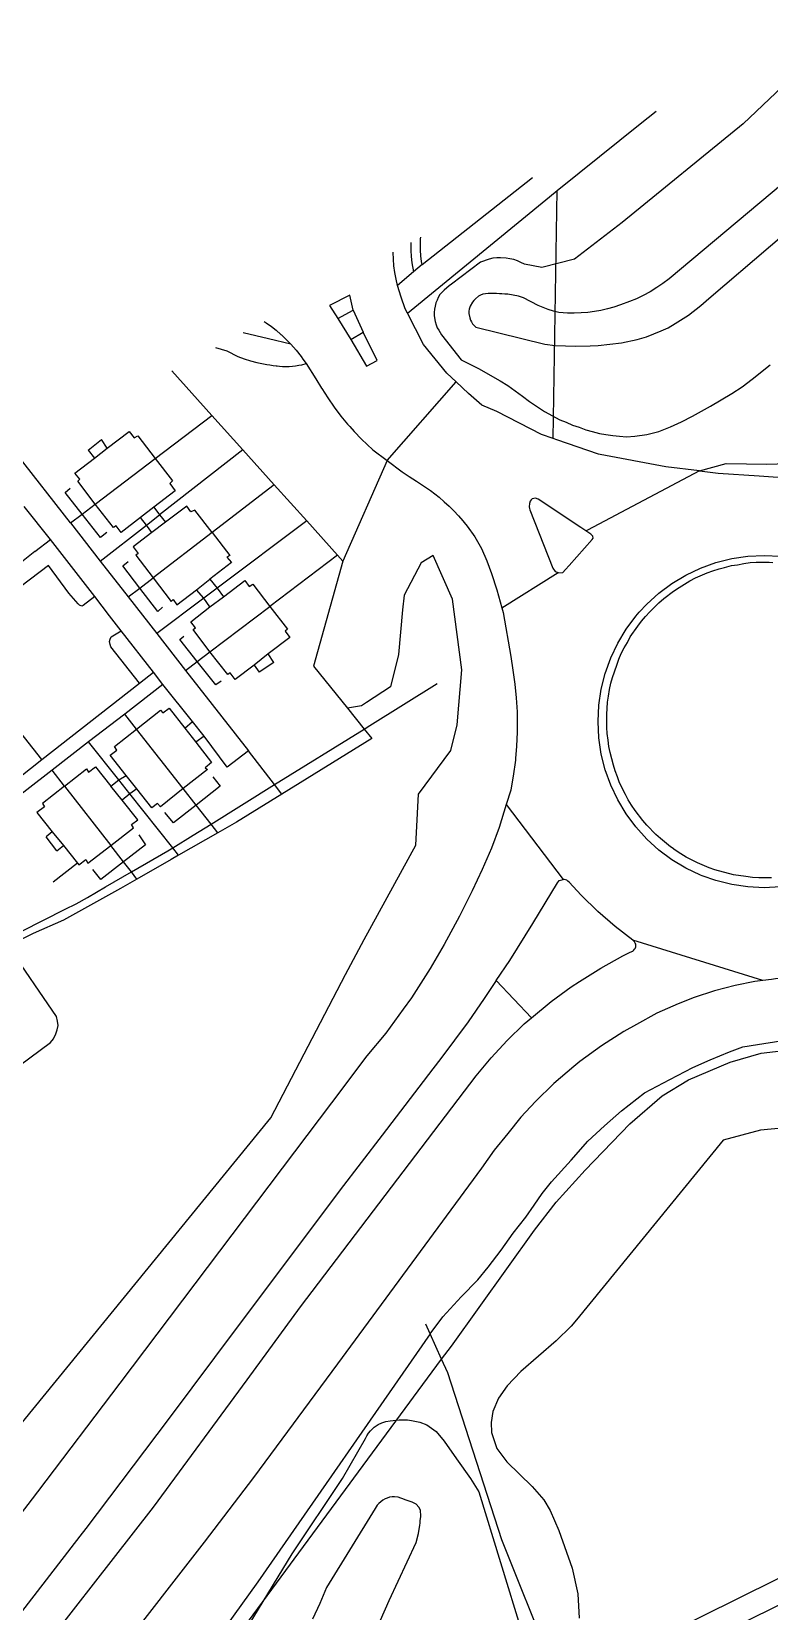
# Model space of a CAD drawing. Header units: millimetres. Extents: x 111502 to 977541, y 8702 to 1044108.
# Drawn here: x 972962.5 to 973051.8, y 472278.5 to 472469.8 of the extents above; entities that cross this region are included whole.
import ezdxf

# ---------------------------------------------------------------- set-up
doc = ezdxf.new("R2010")
doc.units = ezdxf.units.MM
doc.header["$LTSCALE"] = 0.25
doc.layers.add('X HVSS Site Background', color=8, linetype='Continuous')

# ---------------------------------------------------------------- blocks, each defined once
blk = doc.blocks.new('OS MAP')
at = {"layer": 'X HVSS Site Background'}
for points in [[(486847.92, 237016.56), (486830.45, 237000), (486815.8, 236988.05), (486810.05, 236983.6), (486806.1, 236982.6), (486804, 236983), (486803.55, 236983.2), (486803.15, 236983.4), (486802.7, 236983.55), (486802.2, 236983.65), (486801.75, 236983.7), (486801.1, 236983.75), (486800.65, 236983.75), (486800.15, 236983.7), (486799.7, 236983.6), (486798.65, 236983.25), (486795.15, 236980.55), (486794.85, 236980.35), (486794.25, 236979.85), (486794, 236979.6), (486793.75, 236979.3), (486793.55, 236978.95), (486793.4, 236978.65), (486793.25, 236978.3), (486793.15, 236977.9), (486793.1, 236977.55), (486793.05, 236977.15), (486793.05, 236976.75), (486793.15, 236976.05), (486793.3, 236975.65), (486793.4, 236975.3), (486793.6, 236975), (486793.95, 236974.45), (486796.3, 236971.4), (486798.4, 236970.35), (486801.05, 236968.85), (486801.95, 236968.3), (486803.75, 236967), (486804.6, 236966.35), (486806.4, 236965.15), (486808.25, 236964.15), (486809.05, 236963.85), (486809.8, 236963.5), (486810.6, 236963.25), (486811.4, 236962.95), (486812.2, 236962.75), (486813.05, 236962.5), (486813.85, 236962.35), (486814.7, 236962.25), (486815.5, 236962.15), (486816.35, 236962.1), (486817.35, 236962.15), (486818.8, 236962.35), (486820.25, 236962.75), (486821.65, 236963.3), (486823, 236963.9), (486824.35, 236964.6), (486826.5, 236965.8), (486827.8, 236966.55), (486829.1, 236967.35), (486830.35, 236968.15), (486831.55, 236969.05), (486833.75, 236970.8)], [(486835.25, 236992.7), (486821.5, 236981.2), (486820.75, 236980.65), (486820, 236980.15), (486819.2, 236979.65), (486818.35, 236979.2), (486817.55, 236978.8), (486816.7, 236978.45), (486815.6, 236978.05), (486814.8, 236977.8), (486814.05, 236977.6), (486813.25, 236977.4), (486812.45, 236977.25), (486811.65, 236977.15), (486810.85, 236977.1), (486810, 236977.05), (486809.2, 236977.05), (486808.15, 236977.15), (486807.5, 236977.3), (486806.85, 236977.5), (486805.65, 236978), (486803.85, 236978.9), (486803.25, 236979.1), (486802.6, 236979.25), (486801.95, 236979.35), (486801.6, 236979.35), (486801.25, 236979.4), (486800.95, 236979.4), (486800.6, 236979.45), (486799.6, 236979.45), (486799.25, 236979.4), (486798.95, 236979.35), (486798.65, 236979.25), (486798.4, 236979.1), (486798.05, 236978.8), (486797.85, 236978.6), (486797.7, 236978.4), (486797.4, 236977.9), (486797.3, 236977.55), (486797.25, 236977.3), (486797.25, 236977), (486797.35, 236976.5), (486797.45, 236976.2), (486797.55, 236976), (486797.7, 236975.75), (486798.1, 236975.35), (486806.45, 236973.3), (486807.7, 236973.15), (486810.2, 236973.05), (486811.95, 236973.1), (486812.9, 236973.15), (486815.75, 236973.45), (486817.65, 236973.85), (486818.75, 236974.2), (486820.55, 236974.9), (486821.4, 236975.3), (486822.25, 236975.8), (486823.85, 236976.8), (486825.35, 236978), (486826.3, 236978.85), (486841.25, 236991.6)], [(486807.95, 236991.9), (486810.6, 236994.05), (486818, 237000), (486819.92, 237001.53)], [(486791.58, 236982.94), (486804.95, 236993.5)], [(486789.8, 236977.05), (486807, 236991.15), (486807.95, 236991.9)], [(486807.45, 236961.9), (486807.95, 236991.9)], [(486825.2, 236957.95), (486828.4, 236958.86), (486833.34, 236958.78), (486837.08, 236958.91), (486838.82, 236959.39), (486840.72, 236960.21), (486842.32, 236960.82), (486844.98, 236962.51), (486854.05, 236968.41), (486861.47, 236973.91), (486883.95, 236992)], [(486790.22, 236985.6), (486790.22, 236985.37), (486790.24, 236984.64), (486790.28, 236983.9), (486790.36, 236983.17), (486790.53, 236982.05)], [(486791.58, 236982.94), (486791.52, 236983.32), (486791.45, 236984), (486791.41, 236984.69), (486791.39, 236985.38), (486791.4, 236986.04), (486791.42, 236986.24)], [(486788.6, 236980.4), (486788.43, 236981.19), (486788.29, 236981.99), (486788.18, 236982.79), (486788.11, 236983.6), (486788.07, 236984.41), (486788.07, 236984.44)], [(486790.53, 236982.05), (486788.6, 236980.4)], [(486791.58, 236982.94), (486790.53, 236982.05)], [(486789.8, 236977.05), (486789.55, 236977.6), (486789.05, 236979), (486788.6, 236980.4)], [(486783.23, 236977.43), (486782.83, 236979.25), (486780.37, 236978), (486781.37, 236976.42)], [(486772.45, 236976.06), (486772.72, 236975.89), (486773.33, 236975.45), (486773.92, 236974.98), (486774.49, 236974.48), (486774.55, 236974.42), (486775.04, 236973.96), (486775.7, 236973.29)], [(486781.37, 236976.42), (486783.23, 236977.43)], [(486781.37, 236976.42), (486782.94, 236973.87)], [(486783.23, 236977.43), (486784.47, 236974.75)], [(486795.73, 236968.74), (486794.6, 236969.8), (486791.75, 236973.25), (486789.8, 236977.05)], [(486775.7, 236973.29), (486772.98, 236973.93), (486769.9, 236974.69)], [(486782.94, 236973.87), (486784.84, 236970.63), (486786.16, 236971.34), (486784.47, 236974.75)], [(486782.94, 236973.87), (486784.47, 236974.75)], [(486766.55, 236972.89), (486767.95, 236972.5), (486769.27, 236971.8), (486770.03, 236971.54), (486770.81, 236971.3), (486771.59, 236971.1), (486772.78, 236970.86), (486773.16, 236970.79), (486773.55, 236970.73), (486773.93, 236970.68), (486774.04, 236970.67), (486774.32, 236970.63), (486774.7, 236970.61), (486775.11, 236970.6), (486775.5, 236970.61), (486775.88, 236970.64), (486776.27, 236970.69), (486776.65, 236970.75), (486777.03, 236970.82), (486777.54, 236970.95)], [(486775.7, 236973.29), (486776.33, 236972.56), (486776.93, 236971.8), (486777.15, 236971.49), (486777.54, 236970.95)], [(486761.26, 236970.06), (486766.12, 236964.66)], [(486777.54, 236970.95), (486778.7, 236969.09), (486779.41, 236967.97), (486779.43, 236967.94), (486780.16, 236966.8), (486780.93, 236965.68), (486781.76, 236964.58), (486782.55, 236963.63), (486782.82, 236963.32), (486783.37, 236962.71), (486784.23, 236961.82), (486785.63, 236960.52), (486787.37, 236959.21)], [(486787.37, 236959.21), (486795.73, 236968.74)], [(486807.45, 236961.9), (486806.05, 236962.35), (486800.65, 236965.15), (486798.83, 236965.93), (486797.2, 236967.35), (486795.73, 236968.74)], [(486759.25, 236959.45), (486766.12, 236964.66)], [(486766.12, 236964.66), (486769.86, 236960.51)], [(486753.45, 236960.7), (486756.1, 236962.75), (486756.7, 236961.95), (486757.15, 236962.2), (486759.25, 236959.45)], [(486751.15, 236960.45), (486752.75, 236961.75)], [(486751.15, 236960.45), (486751.9, 236959.5)], [(486751.9, 236959.5), (486753.45, 236960.7)], [(486753.45, 236960.7), (486752.75, 236961.75)], [(486769.86, 236960.51), (486759.8, 236952.65)], [(486769.86, 236960.51), (486773.67, 236956.28)], [(486825.2, 236957.95), (486821.1, 236958.45), (486813.15, 236959.95), (486812.95, 236960), (486807.91, 236961.74), (486807.45, 236961.9)], [(486749, 236951.68), (486742.51, 236960)], [(486752, 236953.95), (486749.9, 236956.7), (486750.15, 236956.95), (486749.55, 236957.7), (486751.9, 236959.5)], [(486752, 236953.95), (486759.25, 236959.45)], [(486759.25, 236959.45), (486761.35, 236956.75), (486761.05, 236956.45), (486761.7, 236955.55), (486759.1, 236953.55)], [(486787.37, 236959.21), (486781.99, 236947.05)], [(486787.37, 236959.21), (486789.17, 236957.86), (486790.02, 236957.27), (486790.89, 236956.71), (486791.77, 236956.15), (486792.1, 236955.92), (486792.62, 236955.57), (486793.65, 236954.77), (486794.26, 236954.23), (486794.85, 236953.68), (486795.43, 236953.11), (486795.99, 236952.52), (486796.53, 236951.91), (486796.68, 236951.72), (486797.04, 236951.28), (486797.98, 236949.96), (486798.78, 236948.55), (486799.44, 236947.07), (486800, 236945.55), (486800.65, 236943.57), (486801.25, 236941.37)], [(486825.2, 236957.95), (486826.8, 236957.75), (486827.45, 236957.7), (486832.42, 236957.36), (486836.95, 236957.05), (486838.6, 236957.15), (486840.7, 236957.45), (486842.75, 236957.85), (486844.4, 236958.35), (486846.4, 236959.1)], [(486825.2, 236957.95), (486811.6, 236950.8), (486811.43, 236950.71)], [(486750.41, 236952.74), (486748.35, 236955.35), (486748.95, 236955.85)], [(486773.67, 236956.28), (486766.15, 236950.5)], [(486773.67, 236956.28), (486777.62, 236951.9)], [(486746.6, 236949.65), (486743.4, 236953.65)], [(486750.41, 236952.74), (486752, 236953.95)], [(486757.5, 236952.3), (486755.15, 236950.5), (486754.55, 236951.3), (486754.2, 236951.1), (486752, 236953.95)], [(486759.1, 236953.55), (486757.5, 236952.3)], [(486759.1, 236953.55), (486759.8, 236952.65)], [(486766.15, 236950.5), (486764.05, 236953.2), (486763.6, 236953), (486763.1, 236953.7), (486760.5, 236951.75)], [(486811.43, 236950.71), (486810.82, 236951.11), (486805.66, 236954.53), (486805.3, 236954.64), (486804.91, 236954.59), (486804.78, 236954.44), (486804.67, 236954.3), (486804.59, 236954.03), (486804.54, 236953.59), (486804.58, 236953.4), (486804.62, 236953.25), (486807.42, 236946.2), (486807.69, 236945.8), (486808.07, 236945.64)], [(486749, 236951.68), (486750.41, 236952.74)], [(486749, 236951.68), (486752.62, 236947.04)], [(486753.4, 236950.5), (486752.65, 236949.9), (486750.41, 236952.74)], [(486752.62, 236947.04), (486758.2, 236951.4)], [(486758.2, 236951.4), (486757.5, 236952.3)], [(486758.2, 236951.4), (486759.8, 236952.65)], [(486758.85, 236950.5), (486758.2, 236951.4)], [(486760.5, 236951.75), (486758.85, 236950.5)], [(486759.8, 236952.65), (486760.5, 236951.75)], [(486777.62, 236951.9), (486766.75, 236943.75)], [(486777.62, 236951.9), (486781.34, 236947.76)], [(486744.7, 236948.2), (486746.6, 236949.65)], [(486751.95, 236942.75), (486746.6, 236949.65)], [(486758.85, 236950.5), (486756.6, 236948.75), (486757.2, 236947.95), (486756.9, 236947.75), (486759, 236945)], [(486766.15, 236950.5), (486759, 236945)], [(486766.15, 236950.5), (486768.3, 236947.7), (486767.95, 236947.5), (486768.5, 236946.85), (486765.9, 236944.85)], [(486808.07, 236945.64), (486808.13, 236945.61), (486808.61, 236945.64), (486808.96, 236946.03), (486809.39, 236946.51), (486812.17, 236949.66), (486812.31, 236949.82), (486812.25, 236950.05), (486812.03, 236950.31), (486811.43, 236950.71)], [(486713.1, 236805.96), (486773.25, 236879.65), (486782.33, 236896.97), (486784.57, 236901.24), (486790.82, 236912.65), (486790.91, 236914.17), (486791.17, 236918.81), (486795.06, 236924.12), (486795.83, 236927.21), (486796.41, 236933.88), (486795.25, 236942.41), (486792.93, 236947.73), (486791.49, 236946.84), (486789.43, 236942.91), (486789.23, 236941.14), (486788.73, 236935.75), (486787.76, 236931.81), (486784.85, 236929.93), (486784.23, 236929.53), (486782.54, 236929.22)], [(486751.95, 236942.75), (486750.55, 236941.65), (486750.4, 236941.6), (486750.1, 236941.7), (486749.95, 236941.85), (486748.8, 236943.15), (486746.35, 236946.5), (486740.65, 236942.2), (486734.4, 236937.3), (486737.6, 236933.3), (486734.85, 236931.2), (486729.8, 236937.9), (486731.85, 236939.3), (486724.66, 236948.52)], [(486744.7, 236948.2), (486742.06, 236946.12)], [(486752.62, 236947.04), (486756.01, 236942.7)], [(486781.34, 236947.76), (486773.15, 236941.55)], [(486781.99, 236947.05), (486778.43, 236934.31), (486782.54, 236929.22)], [(486781.34, 236947.76), (486781.99, 236947.05)], [(486825.49, 236908.95), (486825.32, 236909.02), (486823.53, 236909.87), (486821.84, 236910.88), (486820.25, 236912.06), (486818.79, 236913.38), (486817.46, 236914.85), (486816.29, 236916.43), (486815.27, 236918.13), (486814.43, 236919.91), (486813.76, 236921.77), (486813.28, 236923.68), (486812.99, 236925.64), (486812.9, 236927.61), (486812.99, 236929.58), (486813.28, 236931.53), (486813.76, 236933.45), (486814.43, 236935.31), (486815.27, 236937.09), (486816.29, 236938.79), (486817.46, 236940.37), (486817.86, 236940.84), (486818.79, 236941.83), (486820.25, 236943.16), (486821.84, 236944.33), (486823.53, 236945.35), (486825.32, 236946.19), (486827.17, 236946.86), (486829.09, 236947.34), (486831.04, 236947.63), (486833.01, 236947.73), (486834.98, 236947.63)], [(486834.98, 236907.59), (486833.01, 236907.49), (486831.04, 236907.59), (486829.09, 236907.88), (486827.17, 236908.36), (486825.49, 236908.95)], [(486757.41, 236943.78), (486755.35, 236946.45), (486756, 236947)], [(486801.25, 236941.37), (486808.07, 236945.64)], [(486833.9, 236908.7), (486833.22, 236908.7), (486832.35, 236908.7), (486831.6, 236908.75), (486830.8, 236908.85), (486829.3, 236909.05), (486827.05, 236909.65), (486826.35, 236909.9), (486824.95, 236910.5), (486823.55, 236911.2), (486822.9, 236911.6), (486822.25, 236912.05), (486821.86, 236912.31), (486821.65, 236912.45), (486820.45, 236913.45), (486819.9, 236913.95), (486818.8, 236915.05), (486818.3, 236915.65), (486817.4, 236916.85), (486816.95, 236917.5), (486816.55, 236918.15), (486816.2, 236918.8), (486815.5, 236920.2), (486815.25, 236920.9), (486814.95, 236921.65), (486814.75, 236922.35), (486814.35, 236923.85), (486814.2, 236924.6), (486814.1, 236925.35), (486814, 236926.15), (486813.95, 236926.9), (486813.95, 236928.45), (486814.05, 236929.95), (486814.15, 236930.7), (486814.3, 236931.5), (486814.45, 236932.25), (486814.65, 236932.95), (486815.15, 236934.45), (486815.4, 236935.15), (486815.7, 236935.85), (486816.05, 236936.55), (486816.45, 236937.2), (486816.8, 236937.85), (486817.7, 236939.15), (486818.15, 236939.75), (486818.65, 236940.35), (486819.15, 236940.9), (486820.25, 236942), (486820.85, 236942.5), (486822.05, 236943.4), (486822.7, 236943.85), (486824, 236944.65), (486824.7, 236945), (486826.1, 236945.6), (486826.8, 236945.85), (486827.55, 236946.1), (486828.21, 236946.28), (486829.05, 236946.5), (486829.8, 236946.6), (486830.55, 236946.75), (486831.3, 236946.85), (486832.05, 236946.9), (486833.6, 236946.9), (486834.06, 236946.87)], [(486756.01, 236942.7), (486757.41, 236943.78)], [(486757.41, 236943.78), (486759, 236945)], [(486760.15, 236941.45), (486759.6, 236940.95), (486757.41, 236943.78)], [(486759, 236945), (486761.2, 236942.15), (486761.45, 236942.4), (486761.9, 236941.75), (486764.25, 236943.55)], [(486764.25, 236943.55), (486765.9, 236944.85)], [(486765.15, 236942.55), (486764.25, 236943.55)], [(486766.75, 236943.75), (486765.15, 236942.55)], [(486765.9, 236944.85), (486766.75, 236943.75)], [(486766.75, 236943.75), (486767.55, 236942.7)], [(486767.55, 236942.7), (486770.1, 236944.7), (486770.65, 236943.95), (486771.1, 236944.25), (486773.15, 236941.55)], [(486755.15, 236938.6), (486753.75, 236940.4), (486751.95, 236942.75)], [(486756.01, 236942.7), (486759.45, 236938.28)], [(486765.15, 236942.55), (486759.45, 236938.28)], [(486765.9, 236936.05), (486763.85, 236938.75), (486764.15, 236938.95), (486763.6, 236939.7), (486765.9, 236941.5)], [(486765.9, 236941.5), (486765.15, 236942.55)], [(486765.9, 236941.5), (486767.55, 236942.7)], [(486765.9, 236936.05), (486773.15, 236941.55)], [(486773.15, 236941.55), (486775.3, 236938.8), (486775, 236938.55), (486775.55, 236937.8), (486772.95, 236935.8)], [(486801.25, 236941.37), (486801.4, 236940.8), (486802.34, 236935.5), (486802.58, 236933.83), (486802.8, 236932.15), (486802.97, 236930.48), (486803.08, 236928.79), (486803.11, 236926.31), (486803.03, 236924.63), (486802.9, 236923.13), (486802.88, 236922.96), (486802.88, 236922.95), (486802.88, 236922.94), (486802.85, 236922.67), (486802.67, 236921.27), (486802.32, 236919.29), (486801.75, 236917.55)], [(486757.35, 236932.25), (486753.9, 236936.65), (486753.8, 236936.95), (486753.75, 236937.3), (486753.8, 236937.6), (486753.95, 236937.85), (486755.15, 236938.6)], [(486759.05, 236933.58), (486755.15, 236938.6)], [(486759.45, 236938.28), (486762.94, 236933.81)], [(486764.36, 236934.88), (486762.25, 236937.55), (486762.75, 236937.95)], [(486764.36, 236934.88), (486765.9, 236936.05)], [(486771.25, 236934.45), (486768.95, 236932.7), (486768.35, 236933.5), (486768.05, 236933.3), (486765.9, 236936.05)], [(486772.95, 236935.8), (486771.25, 236934.45)], [(486773.65, 236934.75), (486772.95, 236935.8)], [(486762.94, 236933.81), (486764.36, 236934.88)], [(486762.94, 236933.81), (486770.55, 236924.05)], [(486767.25, 236932.5), (486766.6, 236932.05), (486764.36, 236934.88)], [(486771.25, 236934.45), (486771.85, 236933.6)], [(486773.65, 236934.75), (486771.85, 236933.6)], [(486745.55, 236923), (486757.35, 236932.25)], [(486760.2, 236932.1), (486755.57, 236928.52)], [(486757.35, 236932.25), (486759.05, 236933.58)], [(486760.2, 236932.1), (486759.05, 236933.58)], [(486763.8, 236927.6), (486760.2, 236932.1)], [(486784.56, 236926.71), (486785.26, 236927.15), (486793.4, 236932.2)], [(486755.57, 236928.52), (486751.2, 236925.15)], [(486757, 236926.7), (486755.57, 236928.52)], [(486757, 236926.7), (486759.9, 236929), (486760.2, 236928.65), (486760.95, 236929.25), (486762.85, 236926.8)], [(486782.54, 236929.22), (486784.56, 236926.71)], [(486745.55, 236923), (486742.4, 236927), (486739.7, 236924.9)], [(486755.75, 236921.1), (486753.8, 236923.55), (486754.6, 236924.15), (486754.35, 236924.6), (486757, 236926.7)], [(486762.65, 236919.5), (486757, 236926.7)], [(486762.85, 236926.8), (486763.8, 236927.6)], [(486762.85, 236926.8), (486764.2, 236925.1)], [(486765.2, 236925.85), (486763.8, 236927.6)], [(486773.72, 236919.98), (486784.56, 236926.71)], [(486784.56, 236926.71), (486785.5, 236925.55), (486774.61, 236918.84)], [(486739.7, 236924.9), (486742.8, 236920.85), (486745.55, 236923)], [(486751.2, 236925.15), (486746.79, 236921.74)], [(486754.85, 236920.55), (486751.2, 236925.15)], [(486764.2, 236925.1), (486766.1, 236922.65), (486765.3, 236922), (486765.6, 236921.8), (486762.65, 236919.5)], [(486765.2, 236925.85), (486764.2, 236925.1)], [(486770.55, 236924.05), (486768, 236922.1), (486765.2, 236925.85)], [(486773.72, 236919.98), (486770.55, 236924.05)], [(486746.79, 236921.74), (486733.75, 236911.65), (486731.06, 236915.13)], [(486748.3, 236919.8), (486746.79, 236921.74)], [(486748.3, 236919.8), (486750.95, 236921.9), (486751.2, 236921.5), (486752.05, 236922.15), (486753.9, 236919.8)], [(486753.9, 236919.8), (486754.85, 236920.55)], [(486754.85, 236920.55), (486755.75, 236921.1)], [(486756.2, 236918.85), (486754.85, 236920.55)], [(486757.05, 236919.45), (486755.75, 236921.1)], [(486766.25, 236920.9), (486767.15, 236919.8), (486764.22, 236917.49)], [(486748.3, 236919.8), (486745.6, 236917.7), (486745.85, 236917.3), (486744.95, 236916.6), (486746.8, 236914.25)], [(486748.3, 236919.8), (486753.9, 236912.6)], [(486755.25, 236918.1), (486753.9, 236919.8)], [(486756.2, 236918.85), (486755.25, 236918.1)], [(486757.05, 236919.45), (486756.2, 236918.85)], [(486761.39, 236912.32), (486756.2, 236918.85)], [(486762.65, 236919.5), (486759.9, 236917.3), (486759.55, 236917.7), (486758.85, 236917.15), (486757.05, 236919.45)], [(486764.22, 236917.49), (486762.65, 236919.5)], [(486766.03, 236915.2), (486773.72, 236919.98)], [(486774.61, 236918.84), (486769.1, 236915.45), (486766.85, 236914.15)], [(486774.61, 236918.84), (486773.72, 236919.98)], [(486801.75, 236917.55), (486800.9, 236914.8), (486800, 236912.3), (486798.85, 236909.7), (486797.65, 236907.1), (486796.1, 236904.05), (486794.25, 236900.6), (486792.55, 236897.7), (486790.3, 236894.15), (486789.3, 236892.8), (486787.2, 236889.9), (486784.9, 236887.15), (486780.6, 236881.45), (486755, 236847.5), (486745, 236834.35), (486744.35, 236833.5), (486736.65, 236823.5)], [(486753.9, 236912.6), (486756.65, 236914.75), (486756.4, 236915.15), (486757.15, 236915.7), (486755.25, 236918.1)], [(486764.22, 236917.49), (486761.5, 236915.35), (486760.45, 236916.6)], [(486766.03, 236915.2), (486764.22, 236917.49)], [(486801.75, 236917.55), (486808.65, 236908.5)], [(486761.39, 236912.32), (486763.85, 236913.85), (486766.03, 236915.2)], [(486766.85, 236914.15), (486766.03, 236915.2)], [(486746.8, 236914.25), (486746.05, 236913.65)], [(486747.35, 236911.95), (486746.05, 236913.65)], [(486746.8, 236914.25), (486748.15, 236912.6)], [(486747.35, 236911.95), (486748.15, 236912.6)], [(486748.15, 236912.6), (486749.85, 236910.45)], [(486749.85, 236910.45), (486750, 236910.25), (486750.85, 236910.9), (486751.1, 236910.45), (486753.9, 236912.6)], [(486755.43, 236910.63), (486753.9, 236912.6)], [(486757.3, 236913.9), (486758.1, 236912.7), (486755.43, 236910.63)], [(486766.85, 236914.15), (486762.1, 236911.42)], [(486756.39, 236909.41), (486760.8, 236911.95), (486761.39, 236912.32)], [(486762.1, 236911.42), (486761.2, 236910.9), (486757.06, 236908.54)], [(486762.1, 236911.42), (486761.39, 236912.32)], [(486700.45, 236884.75), (486701.5, 236884.85), (486702.4, 236884.9), (486703.3, 236885), (486704.05, 236885.1), (486704.85, 236885.3), (486705.5, 236885.45), (486706.2, 236885.65), (486707.35, 236886), (486728.1, 236894.85), (486729.35, 236895.35), (486730.6, 236895.95), (486731.65, 236896.45), (486732.65, 236896.95), (486748.35, 236904.9), (486749.7, 236905.55), (486751.05, 236906.3), (486753.25, 236907.6), (486756.39, 236909.41)], [(486749.85, 236910.45), (486746.9, 236908.15)], [(486755.43, 236910.63), (486752.7, 236908.5), (486751.7, 236909.7)], [(486756.39, 236909.41), (486755.43, 236910.63)], [(486757.06, 236908.54), (486756.39, 236909.41)], [(486757.06, 236908.54), (486755.05, 236907.4), (486748.15, 236903.55), (486744.5, 236901.95), (486741.47, 236900.46)], [(486800.55, 236896.25), (486802.2, 236898.7), (486805, 236903.15), (486808, 236908.1), (486808.1, 236908.25), (486808.2, 236908.35), (486808.65, 236908.5)], [(486817.1, 236901.15), (486814.95, 236902.8), (486812.85, 236904.6), (486810.85, 236906.6), (486809.4, 236908.15), (486809.25, 236908.3), (486809.1, 236908.4), (486808.8, 236908.5), (486808.65, 236908.5)], [(486804.85, 236891.75), (486807.2, 236893.7), (486809.65, 236895.5), (486810.65, 236896.15), (486813.25, 236897.75), (486815.9, 236899.25), (486816.8, 236899.7), (486817.1, 236899.8), (486817.2, 236899.9), (486817.3, 236900.05), (486817.4, 236900.15), (486817.45, 236900.35), (486817.45, 236900.65), (486817.4, 236900.8), (486817.3, 236900.95), (486817.1, 236901.15)], [(486832.85, 236896.26), (486817.1, 236901.15)], [(486739.2, 236883.3), (486746.6, 236888.75), (486746.95, 236889.2), (486747.25, 236889.8), (486747.4, 236890.3), (486747.5, 236890.8), (486747.45, 236891.35), (486747.3, 236891.9), (486741.47, 236900.46)], [(486800.55, 236896.25), (486799.1, 236894.1), (486797.15, 236891.25), (486793.85, 236886.8), (486792.9, 236885.55), (486786.75, 236877.55), (486781.65, 236870.9), (486775.65, 236862.9), (486769.3, 236854.45), (486760.85, 236843.1), (486750.85, 236829.9), (486750.15, 236829), (486742.4, 236818.95), (486737.4, 236812.6), (486729.05, 236802.25), (486721.05, 236792.55), (486711.45, 236781.15), (486710.5, 236780.05), (486702.1, 236770.35), (486697.75, 236765.35), (486689.5, 236756.15), (486686.9, 236753.3), (486677.05, 236742.7), (486674.5, 236740)], [(486832.85, 236896.26), (486831.9, 236896.15), (486829.5, 236895.65), (486827, 236895), (486824.55, 236894.2), (486822.6, 236893.45), (486820, 236892.3), (486817.55, 236890.95), (486816, 236890.1), (486813.3, 236888.35), (486810.7, 236886.45), (486809.95, 236885.85), (486807.55, 236883.8), (486805.3, 236881.6), (486803.55, 236879.7), (486801.95, 236877.75), (486800.3, 236875.7), (486798.8, 236873.55), (486781.35, 236849.85), (486771.15, 236836.1), (486765.2, 236828.25), (486754.6, 236814.65), (486748.25, 236806.45), (486743.05, 236800)], [(486800.55, 236896.25), (486804.85, 236891.75)], [(486835.4, 236896.49), (486834.4, 236896.45), (486833.89, 236896.39), (486832.85, 236896.26)], [(486678, 236736.85), (486685.1, 236744.5), (486700.05, 236761.05), (486715.15, 236778.35), (486726.6, 236791.8), (486733.3, 236800), (486742.4, 236811.1), (486759.05, 236832.5), (486770.4, 236847.9), (486776.85, 236856.75), (486798.15, 236884.7), (486799.95, 236886.9), (486801.9, 236889), (486803.95, 236891), (486804.85, 236891.75)], [(486792.55, 236853.5), (486794.11, 236855.52), (486796.3, 236857.97), (486798.35, 236860), (486799.59, 236861.57), (486801.17, 236863.61), (486802.62, 236865.68), (486804.15, 236867.59), (486805.17, 236869.07), (486806.14, 236870.46), (486807.24, 236871.88), (486809.65, 236874.52), (486811.67, 236876.82), (486813.69, 236878.67), (486815.74, 236880.5), (486818.5, 236882.67), (486821.59, 236884.26), (486824.38, 236885.71), (486826.47, 236886.64), (486828.83, 236887.64), (486830.41, 236888.21), (486832.22, 236888.51), (486835.02, 236888.94)], [(486793.95, 236850.4), (486795.13, 236851.99), (486805.18, 236866.04), (486807.84, 236869.42), (486811.32, 236873.29), (486816.75, 236878.92), (486820.66, 236882.28), (486823.84, 236884.22), (486828.9, 236886.39), (486832.65, 236887.48), (486836.44, 236887.91), (486839.47, 236887.64), (486840.64, 236887.36), (486843.06, 236886.37), (486845.22, 236884.94), (486847.2, 236883.2), (486852.55, 236877.35), (486853.06, 236876.8), (486859.04, 236870.86), (486861.03, 236868.6), (486862.7, 236866.23), (486863.67, 236864.36), (486864.15, 236863.05), (486864.2, 236862.76)], [(486835.6, 236878.41), (486832.56, 236878.14), (486828.03, 236876.93), (486810.27, 236855.19), (486809.63, 236854.42), (486807.82, 236852.62), (486803.54, 236848.92), (486801.87, 236847.18), (486800.83, 236845.7), (486800.16, 236844.08), (486799.95, 236842.76), (486800, 236841.54), (486800.65, 236839.61), (486801.85, 236837.98), (486804.93, 236835.01), (486806.34, 236833.4), (486807.09, 236832.09), (486808.13, 236829.67), (486809.77, 236825.09), (486810.46, 236822.02), (486810.62, 236819.05)], [(486792.55, 236853.5), (486771.7, 236823.45), (486756.05, 236801.65), (486744.4, 236786.9)], [(486792.55, 236853.5), (486792.05, 236854.65)], [(486793.95, 236850.4), (486792.55, 236853.5)], [(486702.14, 236746.7), (486708.4, 236753.16), (486716.48, 236762.34), (486723.54, 236771.93), (486726.91, 236775.9), (486728.37, 236777.56), (486732.75, 236783.39), (486734.48, 236785.2), (486735.71, 236786.12), (486736.69, 236786.63), (486737.73, 236786.94), (486738.83, 236787.03), (486740.34, 236786.78), (486741.01, 236786.53), (486744.04, 236784.84), (486765.02, 236811.17), (486793.95, 236850.4)], [(486807.1, 236813.95), (486801.25, 236828.55), (486794.7, 236848.75), (486793.95, 236850.4)], [(486766, 236810.65), (486775.85, 236826.85), (486781.95, 236835.95), (486784.75, 236840.8), (486784.9, 236841.15), (486785.1, 236841.45), (486785.35, 236841.75), (486785.8, 236842.2), (486786.25, 236842.5), (486786.7, 236842.7), (486787.2, 236842.85), (486787.7, 236842.95), (486788.8, 236843.05), (486789.8, 236843.05), (486790.3, 236843), (486791.3, 236842.8), (486792.15, 236842.45), (486793.3, 236841.65), (486794.25, 236840.5), (486795.75, 236838.35), (486797.45, 236835.95), (486798.45, 236834.35), (486803.7, 236817.25)], [(486880.1, 236843), (486879.1, 236842.5), (486818.26, 236812.48)], [(486821.03, 236817.06), (486870.21, 236841.46)], [(486784.3, 236813.7), (486787.6, 236821.2), (486790.85, 236828.2), (486791.15, 236829.3), (486791.3, 236830.3), (486791.35, 236830.55), (486791.35, 236830.85), (486791.45, 236831.35), (486791.45, 236831.65), (486791.4, 236831.9), (486791.4, 236832.15), (486791.2, 236832.5), (486790.85, 236832.85), (486790.4, 236833.1), (486789.55, 236833.4), (486789.25, 236833.5), (486789, 236833.6), (486788.7, 236833.7), (486788.25, 236833.75), (486787.95, 236833.75), (486787.65, 236833.7), (486787.35, 236833.6), (486787.1, 236833.5), (486786.85, 236833.35), (486786.35, 236832.95), (486786.15, 236832.75), (486785.9, 236832.35), (486780, 236822.75), (486779.2, 236820.85), (486778.3, 236818.95)]]:
    blk.add_lwpolyline(points, dxfattribs=at)

msp = doc.modelspace()

# ---------------------------------------------------------------- block references
at = {"lineweight": 0}
msp.add_blockref('OS MAP', (486218.2, 235458.61), dxfattribs=at)

doc.saveas('drawing.dxf')
